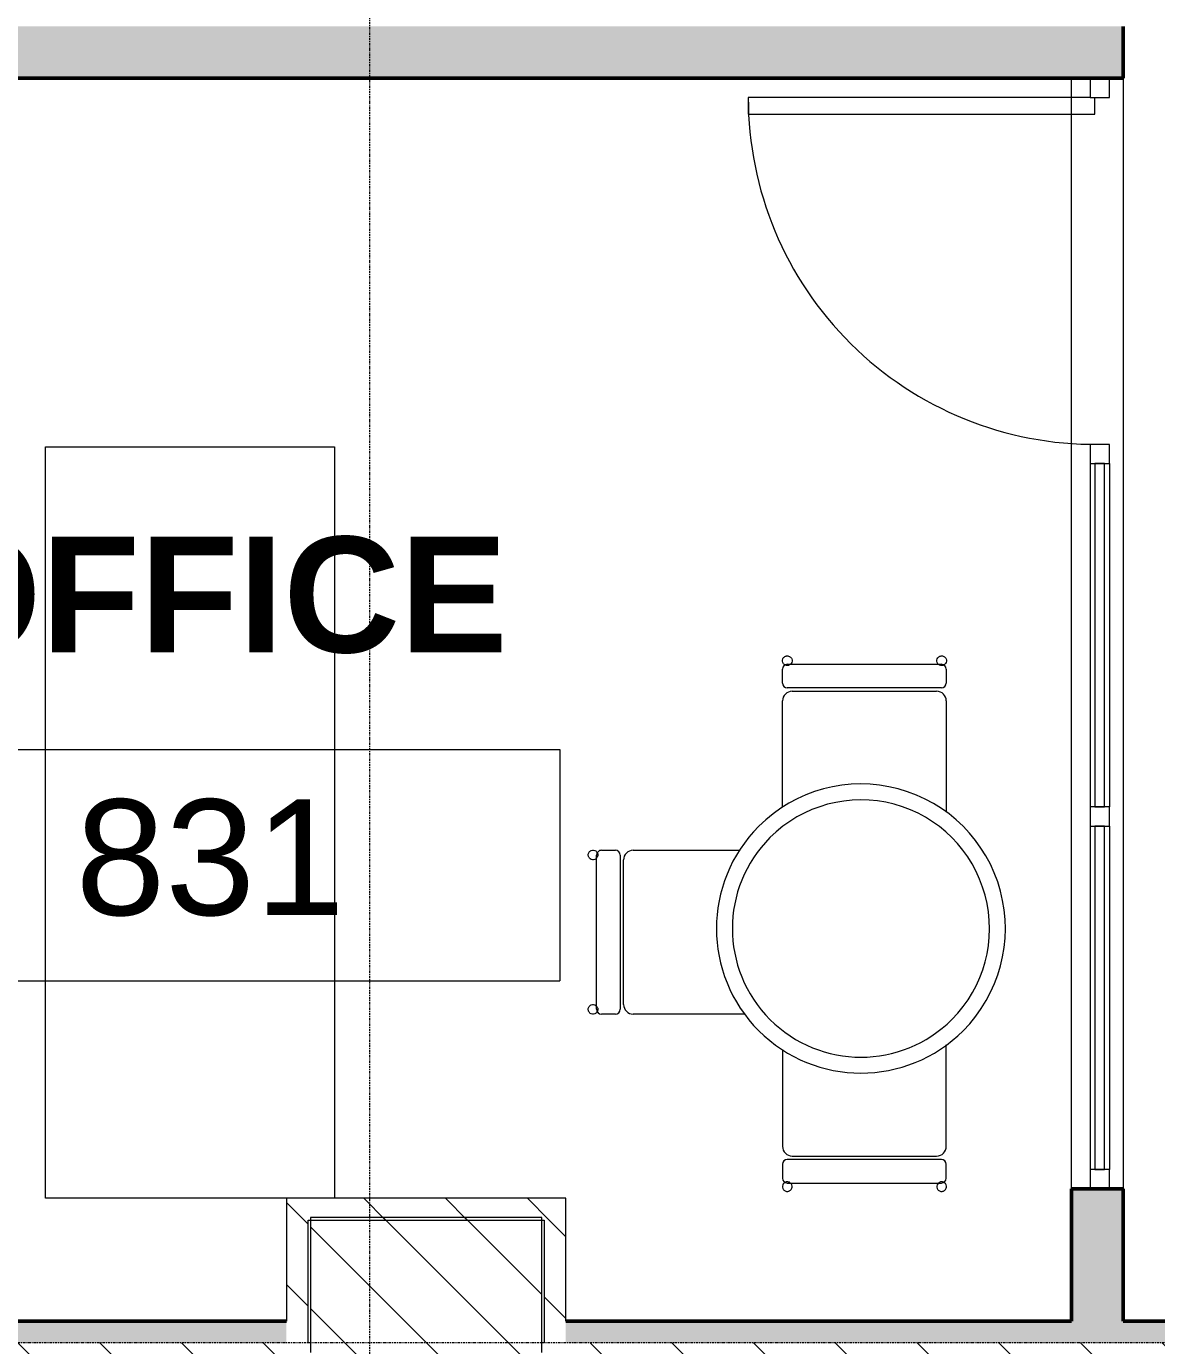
# Model space of a CAD drawing. Header units: inches. Extents: x -956 to 1409, y -1111 to 895.
# Drawn here: x -628.6 to -511.3, y -1042.4 to -905.5 of the extents above; entities that cross this region are included whole.
import ezdxf

# ---------------------------------------------------------------- set-up
doc = ezdxf.new("R2010")
doc.units = ezdxf.units.IN
doc.header["$MEASUREMENT"] = 0
doc.linetypes.add('Grid Line 1_4_', pattern=[0.4375, 0.25, -0.0625, 0.0625, -0.0625])
for name, color, linetype, lineweight in [('A-AREA-IDEN', 2, 'Continuous', 9), ('A-DOOR', 31, 'Continuous', 13), ('A-GENM', 13, 'Continuous', 9), ('A-GLAZ-CURT', 52, 'Continuous', 9), ('A-GLAZ-CWMG', 51, 'Continuous', 9), ('A-WALL', 113, 'Continuous', 13), ('A-WALL-PATT', 111, 'Continuous', 13), ('I-FURN', 30, 'Continuous', 9), ('I-WALL', 2, 'Continuous', 13), ('S-COLS', 52, 'Continuous', 13), ('S-GRID', 1, 'Continuous', 9)]:
    doc.layers.add(name, color=color, linetype=linetype, lineweight=lineweight)
doc.styles.add('Arial_3', font='arial.ttf', dxfattribs={"height": 12})
doc.styles.add('Arial_B', font='arialbd.ttf', dxfattribs={"height": 12})
pattern_1 = [(135, (0, 0), (-4.24264, -4.24264), [])]

# ---------------------------------------------------------------- blocks, each defined once
blk = doc.blocks.new('System Panel - Glazed Centered-4079504-8TH FLOOR TELECOM UNDERFLOOR ROUTING PLAN')
at = {"layer": 'A-GLAZ-CURT', "color": 253, "lineweight": 13}
for p, q in [((17.8125, 0.5), (-17.8125, 0.5)), ((-17.8125, 0.5), (-17.8125, -0.5)), ((17.8125, -0.5), (17.8125, 0.5)), ((-17.8125, -0.5), (17.8125, -0.5))]:
    blk.add_line(p, q, dxfattribs=at)
blk = doc.blocks.new('Curtain Wall-Store Front-Sgl w swing _ Bar - Store Front Door-3130020-8TH FLOOR TELECOM UNDERFLOOR ROUTING PLAN')
at = {"layer": 'A-DOOR', "color": 133, "lineweight": 20}
for p, q in [((-16.25, -0.5), (-18, -0.5)), ((-18, -1), (-18, -36.5)), ((-16.25, -36.5), (-16.25, -0.5)), ((-18, -36.5), (-16.25, -36.5))]:
    blk.add_line(p, q, dxfattribs=at)
at = {"layer": 'A-DOOR', "color": 53, "lineweight": 9}
blk.add_arc((-18, -0.5), 36, 270, 0.5, dxfattribs=at)
blk = doc.blocks.new('Rectangular Mullion - 2_ x 2_ Office Front-3248082-8TH FLOOR TELECOM UNDERFLOOR ROUTING PLAN')
at = {"layer": 'A-GLAZ-CWMG', "color": 53}
for p, q in [((-518.16, -988.49), (-518.16, -1024.12)), ((-516.16, -988.49), (-516.16, -1024.12))]:
    blk.add_line(p, q, dxfattribs=at)
blk = doc.blocks.new('Rectangular Mullion - 2_ x 2_ Office Front-3574985-8TH FLOOR TELECOM UNDERFLOOR ROUTING PLAN')
at = {"layer": 'A-GLAZ-CWMG', "color": 133, "lineweight": 20}
for p, q in [((-2, 1), (0, 1)), ((-2, -1), (-2, 1)), ((0, 1), (0, -1)), ((0, -1), (-2, -1))]:
    blk.add_line(p, q, dxfattribs=at)
blk = doc.blocks.new('Rectangular Mullion - 2_ x 2_ Office Front-3574983-8TH FLOOR TELECOM UNDERFLOOR ROUTING PLAN')
at = {"layer": 'A-GLAZ-CWMG', "color": 133, "lineweight": 20}
for p, q in [((-1, 1), (1, 1)), ((-1, -1), (-1, 1)), ((1, 1), (1, -1)), ((1, -1), (-1, -1))]:
    blk.add_line(p, q, dxfattribs=at)
blk = doc.blocks.new('Rectangular Mullion - 2_ x 2_ Office Front-3574990-8TH FLOOR TELECOM UNDERFLOOR ROUTING PLAN')
at = {"layer": 'A-GLAZ-CWMG', "color": 133, "lineweight": 20}
for p, q in [((0, 1), (-2, 1)), ((-2, 1), (-2, -1)), ((0, -1), (0, 1)), ((-2, -1), (0, -1))]:
    blk.add_line(p, q, dxfattribs=at)
blk = doc.blocks.new('Generic Model Adjustable Table - Default-3133648-8TH FLOOR TELECOM UNDERFLOOR ROUTING PLAN')
at = {"layer": 'A-GENM', "color": 53}
for p, q in [((-39, -15), (-39, 15)), ((-39, 15), (39, 15)), ((39, 10), (39, -15)), ((39, -15), (-39, -15))]:
    blk.add_line(p, q, dxfattribs=at)
blk = doc.blocks.new('Chair-Breuer - Chair-Breuer-2588924-8TH FLOOR TELECOM UNDERFLOOR ROUTING PLAN')
at = {"layer": 'I-FURN', "color": 53}
for p, q in [((-8.5, 6.85), (-8.5, 8.3)), ((-8, 8.8), (8, 8.8)), ((8.5, 8.3), (8.5, 6.85)), ((8, 6.35), (-8, 6.35)), ((-7.5, 6), (7.5, 6)), ((-8.5, -6.06), (-8.5, 5)), ((8.5, 5), (8.5, -6.54))]:
    blk.add_line(p, q, dxfattribs=at)
for centre, radius, start, end in [((-8, 8.3), 0.5, 90, 180), ((8, 8.3), 0.5, 360, 90), ((-8, 6.85), 0.5, 180, 270), ((8, 6.85), 0.5, 270, 360), ((-7.5, 5), 1, 90, 180), ((7.5, 5), 1, 0, 90)]:
    blk.add_arc(centre, radius, start, end, dxfattribs=at)
for points in [[(-8.01, 8.68), (-8.06, 8.68), (-8.16, 8.69), (-8.3, 8.76), (-8.41, 8.86), (-8.5, 9.02), (-8.53, 9.24), (-8.45, 9.43), (-8.35, 9.55), (-8.25, 9.62), (-8.13, 9.66), (-8.05, 9.67), (-8.01, 9.67)], [(-8.01, 9.67), (-7.96, 9.67), (-7.86, 9.66), (-7.72, 9.59), (-7.61, 9.49), (-7.52, 9.33), (-7.49, 9.11), (-7.57, 8.92), (-7.68, 8.8), (-7.78, 8.73), (-7.89, 8.68), (-7.97, 8.68), (-8.01, 8.68)], [(8.02, 8.68), (7.97, 8.68), (7.87, 8.69), (7.73, 8.76), (7.62, 8.86), (7.53, 9.02), (7.5, 9.24), (7.58, 9.43), (7.69, 9.55), (7.79, 9.62), (7.9, 9.66), (7.98, 9.67), (8.02, 9.67)], [(8.02, 9.67), (8.07, 9.67), (8.17, 9.66), (8.31, 9.59), (8.42, 9.49), (8.51, 9.33), (8.54, 9.11), (8.46, 8.92), (8.36, 8.8), (8.26, 8.73), (8.14, 8.68), (8.06, 8.68), (8.02, 8.68)]]:
    blk.add_open_spline(points, degree=3, knots=[-1, -1, -1, -1, -0.903846, -0.807692, -0.711538, -0.615385, -0.461538, -0.307692, -0.230769, -0.153846, -0.076923, 0, 0, 0, 0], dxfattribs=at)
blk = doc.blocks.new('Chair-Breuer - Chair-Breuer-V71-8TH FLOOR TELECOM UNDERFLOOR ROUTING PLAN')
at = {"layer": 'I-FURN', "color": 53}
for p, q in [((-8.5, 6.85), (-8.5, 8.3)), ((-8, 8.8), (8, 8.8)), ((8.5, 8.3), (8.5, 6.85)), ((8, 6.35), (-8, 6.35)), ((-7.5, 6), (7.5, 6)), ((-8.5, -6.6), (-8.5, 5)), ((8.5, 5), (8.5, -6.08))]:
    blk.add_line(p, q, dxfattribs=at)
for centre, radius, start, end in [((-8, 8.3), 0.5, 90, 180), ((8, 8.3), 0.5, 360, 90), ((-8, 6.85), 0.5, 180, 270), ((8, 6.85), 0.5, 270, 360), ((-7.5, 5), 1, 90, 180), ((7.5, 5), 1, 0, 90)]:
    blk.add_arc(centre, radius, start, end, dxfattribs=at)
for points in [[(-8.01, 8.68), (-8.06, 8.68), (-8.16, 8.69), (-8.3, 8.76), (-8.41, 8.86), (-8.5, 9.02), (-8.53, 9.24), (-8.45, 9.43), (-8.35, 9.55), (-8.25, 9.62), (-8.13, 9.66), (-8.05, 9.67), (-8.01, 9.67)], [(-8.01, 9.67), (-7.96, 9.67), (-7.86, 9.66), (-7.72, 9.59), (-7.61, 9.49), (-7.52, 9.33), (-7.49, 9.11), (-7.57, 8.92), (-7.68, 8.8), (-7.78, 8.73), (-7.89, 8.68), (-7.97, 8.68), (-8.01, 8.68)], [(8.02, 8.68), (7.97, 8.68), (7.87, 8.69), (7.73, 8.76), (7.62, 8.86), (7.53, 9.02), (7.5, 9.24), (7.58, 9.43), (7.69, 9.55), (7.79, 9.62), (7.9, 9.66), (7.98, 9.67), (8.02, 9.67)], [(8.02, 9.67), (8.07, 9.67), (8.17, 9.66), (8.31, 9.59), (8.42, 9.49), (8.51, 9.33), (8.54, 9.11), (8.46, 8.92), (8.36, 8.8), (8.26, 8.73), (8.14, 8.68), (8.06, 8.68), (8.02, 8.68)]]:
    blk.add_open_spline(points, degree=3, knots=[-1, -1, -1, -1, -0.903846, -0.807692, -0.711538, -0.615385, -0.461538, -0.307692, -0.230769, -0.153846, -0.076923, 0, 0, 0, 0], dxfattribs=at)
blk = doc.blocks.new('Table-Round - 30_ Diameter-2588791-8TH FLOOR TELECOM UNDERFLOOR ROUTING PLAN')
at = {"layer": 'I-FURN', "color": 53}
for radius, start, end in [(15, 360, 180), (13.35, 0, 180), (15, 180, 360), (13.35, 180, 0)]:
    blk.add_arc((0, 0), radius, start, end, dxfattribs=at)
blk = doc.blocks.new('Chair-Breuer - Chair-Breuer-V89-8TH FLOOR TELECOM UNDERFLOOR ROUTING PLAN')
at = {"layer": 'I-FURN', "color": 53}
for p, q in [((8.5, -5), (8.5, 5.54)), ((-8.5, 5.06), (-8.5, -5)), ((8, -6.35), (-8, -6.35)), ((-7.5, -6), (7.5, -6)), ((-8.5, -6.85), (-8.5, -8.3)), ((8.5, -8.3), (8.5, -6.85)), ((-8, -8.8), (8, -8.8))]:
    blk.add_line(p, q, dxfattribs=at)
for centre, radius, start, end in [((-7.5, -5), 1, 180, 270), ((7.5, -5), 1, 270, 360), ((-8, -6.85), 0.5, 90, 180), ((8, -6.85), 0.5, 0, 90), ((-8, -8.3), 0.5, 180, 270), ((8, -8.3), 0.5, 270, 0)]:
    blk.add_arc(centre, radius, start, end, dxfattribs=at)
for points in [[(-8.01, -8.68), (-8.05, -8.68), (-8.13, -8.68), (-8.25, -8.73), (-8.35, -8.8), (-8.45, -8.92), (-8.53, -9.11), (-8.5, -9.33), (-8.41, -9.49), (-8.3, -9.59), (-8.16, -9.66), (-8.06, -9.67), (-8.01, -9.67)], [(-8.01, -9.67), (-7.97, -9.67), (-7.89, -9.66), (-7.78, -9.62), (-7.68, -9.55), (-7.57, -9.43), (-7.49, -9.24), (-7.52, -9.02), (-7.61, -8.86), (-7.72, -8.76), (-7.86, -8.69), (-7.96, -8.68), (-8.01, -8.68)], [(8.02, -8.68), (7.98, -8.68), (7.9, -8.68), (7.79, -8.73), (7.69, -8.8), (7.58, -8.92), (7.5, -9.11), (7.53, -9.33), (7.62, -9.49), (7.73, -9.59), (7.87, -9.66), (7.97, -9.67), (8.02, -9.67)], [(8.02, -9.67), (8.06, -9.67), (8.14, -9.66), (8.26, -9.62), (8.36, -9.55), (8.46, -9.43), (8.54, -9.24), (8.51, -9.02), (8.42, -8.86), (8.31, -8.76), (8.17, -8.69), (8.07, -8.68), (8.02, -8.68)]]:
    blk.add_open_spline(points, degree=3, knots=[0, 0, 0, 0, 0.076923, 0.153846, 0.230769, 0.307692, 0.461538, 0.615385, 0.711538, 0.807692, 0.903846, 1, 1, 1, 1], dxfattribs=at)
blk = doc.blocks.new('18433_1 - AEO NY - CENTRAL_rvt-1-8TH FLOOR TELECOM UNDERFLOOR ROUTING PLAN')
at = {"layer": 'A-WALL-PATT', "lineweight": 5}
h = blk.add_hatch(color=9, dxfattribs=at)
h.paths.add_polyline_path([(-514.73, -1039.87), (-514.73, -1026.12), (-520.1, -1026.12), (-520.1, -1039.87)], flags=0)
h.paths.add_polyline_path([(-514.73, -910.87), (-514.73, -905.49), (-520.1, -905.49), (-520.1, -910.87)], flags=0)
h.paths.add_polyline_path([(-517.5, -708.74), (-514.73, -708.74), (-514.73, -703.37), (-520.1, -703.37), (-520.1, -708.74)], flags=0)
h.paths.add_polyline_path([(-514.73, -585.37), (-514.73, -555.62), (-520.1, -555.62), (-520.1, -585.37)], flags=0)
at = {"layer": 'A-WALL-PATT'}
for points in [[(-520.1, -910.87), (-520.1, -905.49), (-687.6, -905.49), (-687.6, -910.87), (-572.74, -910.87)], [(-601.6, -1042.12), (-601.6, -1039.87), (-687.6, -1039.87), (-687.6, -1042.12)], [(-364.03, -1042.12), (-364.03, -1039.87), (-572.6, -1039.87), (-572.6, -1042.12), (-395.96, -1042.12)]]:
    blk.add_hatch(color=253, dxfattribs=at).paths.add_polyline_path(points, flags=0)
at = {"layer": 'A-WALL-PATT', "lineweight": 9}
h = blk.add_hatch(dxfattribs=at)
h.set_pattern_fill('FP_1', color=53, style=0, pattern_type=2)
h.set_pattern_definition(pattern_1)
h.paths.add_polyline_path([(-601.6, -1042.12), (-599.35, -1042.12), (-599.35, -1027.12), (-601.6, -1027.12), (-601.6, -1039.87)], flags=0)
h = blk.add_hatch(dxfattribs=at)
h.set_pattern_fill('FP_1', color=53, style=0, pattern_type=2)
h.set_pattern_definition(pattern_1)
h.paths.add_polyline_path([(-572.6, -1029.37), (-572.6, -1027.12), (-599.35, -1027.12), (-599.35, -1029.37), (-572.74, -1029.37)], flags=0)
h = blk.add_hatch(dxfattribs=at)
h.set_pattern_fill('FP_1', color=53, style=0, pattern_type=2)
h.set_pattern_definition(pattern_1)
h.paths.add_polyline_path([(-572.6, -1042.12), (-572.6, -1029.37), (-574.85, -1029.37), (-574.85, -1042.12), (-572.74, -1042.12)], flags=0)
h = blk.add_hatch(dxfattribs=at)
h.set_pattern_fill('FP_1', color=53, style=0, pattern_type=2)
h.set_pattern_definition(pattern_1)
h.paths.add_polyline_path([(304.4, -1054.12), (304.4, -1042.12), (138.9, -1042.12), (138.9, -1048.62), (110.9, -1048.62), (110.9, -1042.12), (-75.23, -1042.12), (-75.23, -1048.62), (-99.23, -1048.62), (-99.23, -1042.12), (-332.82, -1042.12), (-332.82, -1043.12), (-356.82, -1043.12), (-356.82, -1042.12), (-575.1, -1042.12), (-575.1, -1043.12), (-599.1, -1043.12), (-599.1, -1042.12), (-789.98, -1042.12), (-789.98, -1048.62), (-817.98, -1048.62), (-817.98, -1042.12), (-892.39, -1042.12), (-892.39, -1054.12), (267, -1054.12)], flags=0)
at = {"layer": 'S-COLS', "lineweight": 9}
h = blk.add_hatch(dxfattribs=at)
h.set_pattern_fill('FP_1', color=53, style=0, pattern_type=2)
h.set_pattern_definition(pattern_1)
h.paths.add_polyline_path([(-575.1, -1043.12), (-575.1, -1029.12), (-599.1, -1029.12), (-599.1, -1043.12)], flags=0)
at = {"layer": 'A-WALL', "color": 133, "lineweight": 20}
for p, q in [((-599.1, -1042.12), (-599.35, -1042.12)), ((-574.85, -1042.12), (-575.1, -1042.12))]:
    blk.add_line(p, q, dxfattribs=at)
at = {"layer": 'I-WALL', "color": 213, "lineweight": 50}
for p, q in [((-514.73, -910.87), (-514.73, -905.49)), ((-687.6, -910.87), (-520.1, -910.87)), ((-520.1, -910.87), (-514.73, -910.87)), ((-520.1, -1026.12), (-520.1, -1039.87)), ((-514.73, -1026.12), (-520.1, -1026.12)), ((-514.73, -1039.87), (-514.73, -1026.12)), ((-601.6, -1039.87), (-687.6, -1039.87)), ((-520.1, -1039.87), (-572.6, -1039.87)), ((-364.03, -1039.87), (-514.73, -1039.87))]:
    blk.add_line(p, q, dxfattribs=at)
at = {"layer": 'I-WALL', "color": 253}
for p, q in [((-520.1, -1026.12), (-520.1, -910.87)), ((-514.73, -910.87), (-514.73, -1026.12))]:
    blk.add_line(p, q, dxfattribs=at)
at = {"layer": 'I-WALL', "color": 133, "lineweight": 20}
for p, q in [((-599.35, -1027.12), (-601.6, -1027.12)), ((-601.6, -1027.12), (-601.6, -1039.87)), ((-572.6, -1027.12), (-599.35, -1027.12)), ((-572.6, -1029.37), (-572.6, -1027.12)), ((-599.35, -1042.12), (-599.35, -1029.37)), ((-599.35, -1029.37), (-574.85, -1029.37)), ((-574.85, -1029.37), (-574.85, -1042.12)), ((-572.6, -1039.87), (-572.6, -1029.37))]:
    blk.add_line(p, q, dxfattribs=at)
at = {"layer": 'S-COLS', "color": 133, "lineweight": 20}
for p, q in [((-575.1, -1029.12), (-599.1, -1029.12)), ((-599.1, -1029.12), (-599.1, -1042.12)), ((-575.1, -1042.12), (-575.1, -1029.12))]:
    blk.add_line(p, q, dxfattribs=at)
at = {"layer": 'S-COLS', "color": 53, "lineweight": 9}
for p, q in [((-599.1, -1042.12), (-599.1, -1043.12)), ((-575.1, -1043.12), (-575.1, -1042.12))]:
    blk.add_line(p, q, dxfattribs=at)
at = {"layer": 'S-GRID', "linetype": 'Grid Line 1_4_'}
for p, q in [((-592.98, -529.37), (-592.98, -1087.29)), ((444.9, -1042.12), (-904.42, -1042.12))]:
    blk.add_line(p, q, dxfattribs=at)
at = {"color": 53, "lineweight": 9, "extrusion": (0, 0, -1), "rotation": 90.00000000000007}
for name, p in [('Rectangular Mullion - 2_ x 2_ Office Front-3574985-8TH FLOOR TELECOM UNDERFLOOR ROUTING PLAN', (517.16, -910.87)), ('Rectangular Mullion - 2_ x 2_ Office Front-3574983-8TH FLOOR TELECOM UNDERFLOOR ROUTING PLAN', (517.16, -949.87)), ('Rectangular Mullion - 2_ x 2_ Office Front-3574983-8TH FLOOR TELECOM UNDERFLOOR ROUTING PLAN', (517.16, -987.49))]:
    blk.add_blockref(name, p, dxfattribs=at)
at = {"color": 53, "lineweight": 9}
for name, p, rotation in [('Curtain Wall-Store Front-Sgl w swing _ Bar - Store Front Door-3130020-8TH FLOOR TELECOM UNDERFLOOR ROUTING PLAN', (-517.16, -930.87), 269.9999999999999), ('Generic Model Adjustable Table - Default-3133648-8TH FLOOR TELECOM UNDERFLOOR ROUTING PLAN', (-611.6, -988.12), 269.9999999999993), ('System Panel - Glazed Centered-4079504-8TH FLOOR TELECOM UNDERFLOOR ROUTING PLAN', (-517.16, -968.68), 89.99999999999993), ('Table-Round - 30_ Diameter-2588791-8TH FLOOR TELECOM UNDERFLOOR ROUTING PLAN', (-541.96, -999.12), 314.9999999999999), ('System Panel - Glazed Centered-4079504-8TH FLOOR TELECOM UNDERFLOOR ROUTING PLAN', (-517.16, -1006.31), 89.99999999999993), ('Chair-Breuer - Chair-Breuer-V71-8TH FLOOR TELECOM UNDERFLOOR ROUTING PLAN', (-560.6, -999.5), 89.99999999999915), ('Rectangular Mullion - 2_ x 2_ Office Front-3574990-8TH FLOOR TELECOM UNDERFLOOR ROUTING PLAN', (-517.16, -1026.12), 269.9999999999999)]:
    blk.add_blockref(name, p, dxfattribs=dict(at, rotation=rotation))
for name, p in [('Rectangular Mullion - 2_ x 2_ Office Front-3248082-8TH FLOOR TELECOM UNDERFLOOR ROUTING PLAN', (0, 37.63)), ('Chair-Breuer - Chair-Breuer-2588924-8TH FLOOR TELECOM UNDERFLOOR ROUTING PLAN', (-541.6, -980.5)), ('Rectangular Mullion - 2_ x 2_ Office Front-3248082-8TH FLOOR TELECOM UNDERFLOOR ROUTING PLAN', (0, 0)), ('Chair-Breuer - Chair-Breuer-V89-8TH FLOOR TELECOM UNDERFLOOR ROUTING PLAN', (-541.6, -1016.73))]:
    blk.add_blockref(name, p, dxfattribs=at)
blk = doc.blocks.new('Room Tag - Room Tag-84095-8TH FLOOR TELECOM UNDERFLOOR ROUTING PLAN')
at = {"layer": 'A-AREA-IDEN'}
for p, q in [((-0.375, -0.0625), (-0.375, -0.3125)), ((-0.375, -0.0625), (0.375, -0.0625)), ((0.375, -0.0625), (0.375, -0.3125)), ((-0.375, -0.3125), (0.375, -0.3125))]:
    blk.add_line(p, q, dxfattribs=at)

msp = doc.modelspace()

# ---------------------------------------------------------------- block references
at = {"lineweight": 5}
msp.add_blockref('18433_1 - AEO NY - CENTRAL_rvt-1-8TH FLOOR TELECOM UNDERFLOOR ROUTING PLAN', (0, 0), dxfattribs=at)

# ---------------------------------------------------------------- next in the draw order: block references
at = {"layer": 'A-AREA-IDEN', "xscale": 95.99999999999994, "yscale": 95.99999999999994, "zscale": 95.99999999999994}
msp.add_blockref('Room Tag - Room Tag-84095-8TH FLOOR TELECOM UNDERFLOOR ROUTING PLAN', (-609.22, -974.54), dxfattribs=at)

# ---------------------------------------------------------------- next in the draw order: texts
at = {"layer": 'A-AREA-IDEN', "char_height": 12, "attachment_point": 1}
for s, insert, width, style in [('OFFICE', (-640.09, -958.46), 74.538, 'Arial_B'), ('831', (-623.5, -985.72), 33.633, 'Arial_3')]:
    msp.add_mtext(s, dxfattribs=dict(at, insert=insert, width=width, style=style))

doc.saveas('drawing.dxf')
